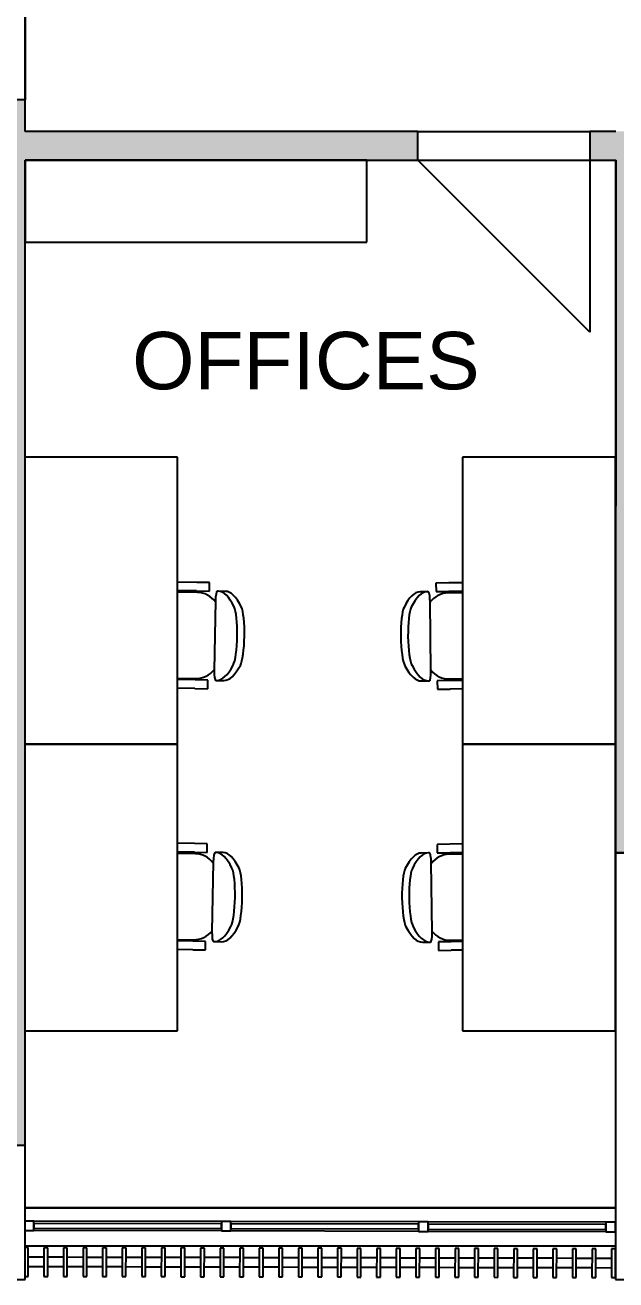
# Model space of a CAD drawing. Header units: inches. Extents: x 318758 to 339823, y 367287 to 384892.
# Drawn here: x 327913 to 331000, y 367290 to 373852 of the extents above; entities that cross this region are included whole.
import ezdxf

# ---------------------------------------------------------------- set-up
doc = ezdxf.new("R2010")
doc.units = ezdxf.units.IN
doc.header["$MEASUREMENT"] = 0
doc.layers.add('A-AREA-BNDY-OFFICES', color=3, linetype='Continuous', lineweight=25)
doc.layers.add('A-AREA-IDEN', color=1, linetype='Continuous', lineweight=25)
doc.layers.add('freecads.com', color=7, linetype='Continuous')
doc.styles.add('textstyle3', font='Arial.ttf')

msp = doc.modelspace()

# ---------------------------------------------------------------- hatches: boundary and pattern name
at = {"layer": 'freecads.com', "transparency": 33554687}
h = msp.add_hatch(color=256, dxfattribs=at)
h.paths.add_polyline_path([(327912.6, 367992.1), (327912.6, 373460.3), (327762.6, 373460.3), (327762.6, 367992.1)], flags=0)
h.paths.add_polyline_path([(327762.6, 374460.3), (327912.6, 374460.3), (327912.6, 375791.6), (327762.6, 375791.6)], flags=0)
h = msp.add_hatch(color=256, dxfattribs=at)
h.paths.add_polyline_path([(330999.9, 373146.2), (330999.9, 373296.2), (330864.1, 373296.2), (330864.1, 373146.2)], flags=0)
h.paths.add_polyline_path([(329697.6, 373146.2), (329964.1, 373146.2), (329964.1, 373296.2), (327912.6, 373296.2), (327912.6, 373146.2), (327944.6, 373146.2)], flags=0)
msp.add_hatch(color=256, dxfattribs=at).paths.add_polyline_path([(331178.8, 369522.9), (331180, 373296.2), (331000, 373296.2), (330998.8, 369522.9), (331023.6, 369522.9)], flags=0)

# ---------------------------------------------------------------- linework, layer by layer
at = {"layer": 'A-AREA-BNDY-OFFICES', "flags": 128}
msp.add_lwpolyline([(327912.6, 373146.2), (330998.2, 373146.2), (330998.2, 367666.1), (327912.6, 367666.1)], close=True, dxfattribs=at)
at = {"layer": 'freecads.com'}
for p, q in [((327912.6, 373460.3), (327912.6, 374460.3)), ((327912.6, 374460.3), (327912.6, 373460.3)), ((327912.6, 373460.3), (327762.6, 373460.3)), ((327912.6, 373296.2), (327912.6, 373460.3)), ((329964.1, 373296.2), (327912.6, 373296.2)), ((329964.1, 373146.2), (329964.1, 373296.2)), ((329964.1, 373296.2), (330864.1, 373296.2)), ((330999.9, 373296.2), (330864.1, 373296.2)), ((330864.1, 373296.2), (330864.1, 373146.2)), ((329697.6, 373146.2), (327912.6, 373146.2)), ((327912.6, 373146.2), (327912.6, 372716.2)), ((329697.6, 373146.2), (329964.1, 373146.2)), ((329697.6, 372716.2), (329697.6, 373146.2)), ((330999.9, 373144.2), (329697.6, 373144.2)), ((330864.1, 372246.2), (329964.1, 373146.2)), ((330864.1, 372246.2), (329964.1, 373146.2)), ((330864.1, 373146.2), (330999.9, 373146.2)), ((330864.1, 373146.2), (330864.1, 372246.2)), ((330999.9, 373146.2), (330998.8, 369522.9)), ((327912.6, 367992.1), (327912.6, 372716.2)), ((327912.6, 372716.2), (329697.6, 372716.2)), ((328708.4, 371592.2), (327912.6, 371592.3)), ((328708.4, 370092.2), (328708.4, 371592.2)), ((330998.3, 371591.8), (330198.3, 371591.9)), ((330198.3, 371591.9), (330198.3, 370091.9)), ((330998.3, 370091.8), (330998.3, 371591.8)), ((328809.8, 370937.7), (328708.4, 370939.5)), ((328809, 370893.3), (328708.4, 370895)), ((328812.3, 370885.2), (328708.4, 370887)), ((328809, 370893.3), (328875.7, 370892.1)), ((328876.5, 370936.5), (328809.8, 370937.7)), ((328875.7, 370892.1), (328876.5, 370936.5)), ((328921.7, 370891.3), (328916.8, 370891.4)), ((328959.2, 370890.6), (328921.7, 370891.3)), ((330014.4, 370889), (329976.8, 370888.5)), ((330019.3, 370889.1), (330014.4, 370889)), ((330126.5, 370934.9), (330059.8, 370934.1)), ((330059.8, 370934.1), (330060.4, 370889.6)), ((330060.4, 370889.6), (330127.1, 370890.5)), ((330198.3, 370935.9), (330126.5, 370934.9)), ((330198.3, 370891.4), (330127.1, 370890.5)), ((328907.1, 370840.7), (328900.7, 370476.3)), ((330033.6, 370473.9), (330028.8, 370838.4)), ((330198.3, 370883.4), (330123.8, 370882.4)), ((328708.4, 370436.9), (328804.4, 370435.2)), ((328800.9, 370427.2), (328708.4, 370428.9)), ((328867.6, 370426.1), (328800.9, 370427.2)), ((330129.7, 370432.4), (330198.3, 370433.3)), ((328800.1, 370382.8), (328708.4, 370384.4)), ((328800.1, 370382.8), (328866.8, 370381.6)), ((328866.8, 370381.6), (328867.6, 370426.1)), ((328908.6, 370425.4), (328913.6, 370425.3)), ((328913.6, 370425.3), (328951.1, 370424.6)), ((329983, 370422.4), (330020.5, 370422.9)), ((330020.5, 370422.9), (330025.5, 370423)), ((330133.2, 370424.4), (330066.6, 370423.5)), ((330066.6, 370423.5), (330067.2, 370379.1)), ((330067.2, 370379.1), (330133.8, 370380)), ((330198.3, 370425.3), (330133.2, 370424.4)), ((330198.3, 370380.8), (330133.8, 370380)), ((328708.4, 370092.2), (327912.6, 370092.3)), ((327912.6, 370092.3), (328708.4, 370092.2)), ((328708.3, 368592.2), (328708.4, 370092.2)), ((330198.2, 370091.9), (330198.1, 368591.9)), ((330998.2, 370091.8), (330198.2, 370091.9)), ((330198.3, 370091.9), (330998.3, 370091.8)), ((330998.1, 368591.8), (330998.2, 370091.8)), ((328798.1, 369571.4), (328708.4, 369573)), ((328797.3, 369527), (328708.4, 369528.5)), ((328800.5, 369518.9), (328708.4, 369520.5)), ((328797.3, 369527), (328863.9, 369525.8)), ((328864.7, 369570.2), (328798.1, 369571.4)), ((328863.9, 369525.8), (328864.7, 369570.2)), ((328910, 369525), (328905, 369525.1)), ((328947.5, 369524.3), (328910, 369525)), ((330020.3, 369522.7), (329982.8, 369522.2)), ((330025.3, 369522.7), (330020.3, 369522.7)), ((330132.5, 369568.6), (330065.8, 369567.7)), ((330065.8, 369567.7), (330066.4, 369523.3)), ((330066.4, 369523.3), (330133.1, 369524.1)), ((330198.2, 369517), (330129.8, 369516.1)), ((330198.2, 369569.5), (330132.5, 369568.6)), ((330198.2, 369525), (330133.1, 369524.1)), ((330998.8, 369522.9), (330998.1, 367491.4)), ((330998.8, 369522.9), (331178.8, 369522.9)), ((331198.8, 369522.9), (330998.8, 369522.9)), ((328895.3, 369474.4), (328889, 369110)), ((330039.6, 369107.6), (330034.8, 369472)), ((328708.4, 369070.4), (328792.7, 369068.9)), ((328789.2, 369060.9), (328708.4, 369062.3)), ((328855.8, 369059.8), (328789.2, 369060.9)), ((328855, 369015.3), (328855.8, 369059.8)), ((328896.9, 369059), (328901.9, 369059)), ((328901.9, 369059), (328939.4, 369058.3)), ((329989, 369056.1), (330026.5, 369056.6)), ((330026.5, 369056.6), (330031.5, 369056.7)), ((330139.2, 369058.1), (330072.6, 369057.2)), ((330072.6, 369057.2), (330073.1, 369012.8)), ((330135.7, 369066.1), (330198.1, 369066.9)), ((330198.1, 369058.9), (330139.2, 369058.1)), ((328788.4, 369016.5), (328708.4, 369017.9)), ((328788.4, 369016.5), (328855, 369015.3)), ((330073.1, 369012.8), (330139.8, 369013.6)), ((330198.1, 369014.4), (330139.8, 369013.6)), ((327912.6, 368592.3), (328708.3, 368592.2)), ((330198.1, 368591.9), (330998.1, 368591.8)), ((327912.6, 367992.1), (327212.6, 367992.1)), ((327912.6, 367292.1), (327912.6, 367992.1)), ((327912.6, 367667.1), (330998.2, 367666.1)), ((327958.5, 367597.8), (327912.6, 367597.9)), ((327912.6, 367547.9), (327958.4, 367547.8)), ((327958.4, 367547.8), (327958.5, 367597.8)), ((327958.5, 367585.3), (327958.4, 367560.3)), ((327958.4, 367560.3), (328938.3, 367558.3)), ((328938.3, 367545.8), (327958.4, 367547.8)), ((328938.4, 367595.8), (327958.5, 367597.8)), ((328938.4, 367583.3), (327958.5, 367585.3)), ((328938.4, 367595.8), (328938.3, 367545.8)), ((328938.3, 367558.3), (328938.4, 367583.3)), ((328938.3, 367545.8), (328988.3, 367545.7)), ((328988.4, 367595.7), (328938.4, 367595.8)), ((328988.3, 367545.7), (328988.4, 367595.7)), ((328988.4, 367583.2), (328988.3, 367558.2)), ((328988.3, 367558.2), (329968.2, 367556.1)), ((329968.2, 367543.6), (328988.3, 367545.7)), ((329968.3, 367593.6), (328988.4, 367595.7)), ((329968.3, 367581.1), (328988.4, 367583.2)), ((329968.3, 367593.6), (329968.2, 367543.6)), ((329968.2, 367556.1), (329968.3, 367581.1)), ((329968.2, 367543.6), (330018.2, 367543.5)), ((330018.3, 367593.5), (329968.3, 367593.6)), ((330018.2, 367543.5), (330018.3, 367593.5)), ((330018.3, 367581), (330018.2, 367556)), ((330018.2, 367556), (330948.1, 367554.1)), ((330948.1, 367541.6), (330018.2, 367543.5)), ((330948.2, 367591.6), (330018.3, 367593.5)), ((330948.2, 367579.1), (330018.3, 367581)), ((330948.2, 367591.6), (330948.1, 367541.6)), ((330948.1, 367554.1), (330948.2, 367579.1)), ((330948.1, 367541.6), (330998.1, 367541.4)), ((330998.2, 367591.4), (330948.2, 367591.6)), ((330998.1, 367541.4), (330998.2, 367591.4)), ((330998.1, 367491.4), (330998.1, 367291.4)), ((330998.1, 367466.1), (327912.6, 367467.1)), ((327928.6, 367458.5), (327912.6, 367458.5)), ((327928.3, 367308.5), (327928.6, 367458.5)), ((328010.8, 367408.3), (327928.5, 367408.5)), ((328010.9, 367458.3), (328010.6, 367308.3)), ((328030.9, 367458.3), (328010.9, 367458.3)), ((328030.6, 367308.3), (328030.9, 367458.3)), ((328113.1, 367408.1), (328030.8, 367408.3)), ((328113.2, 367458.1), (328112.9, 367308.1)), ((328133.2, 367458.1), (328113.2, 367458.1)), ((328132.9, 367308.1), (328133.2, 367458.1)), ((328215.4, 367407.9), (328133.1, 367408.1)), ((328215.5, 367457.9), (328215.2, 367307.9)), ((328235.5, 367457.9), (328215.5, 367457.9)), ((328235.2, 367307.9), (328235.5, 367457.9)), ((328317.7, 367407.7), (328235.4, 367407.9)), ((328317.8, 367457.7), (328317.5, 367307.7)), ((328337.8, 367457.6), (328317.8, 367457.7)), ((328337.5, 367307.7), (328337.8, 367457.6)), ((328420.1, 367457.5), (328419.8, 367307.5)), ((328440.1, 367457.4), (328420.1, 367457.5)), ((328439.8, 367307.4), (328440.1, 367457.4)), ((328522.4, 367457.3), (328522.1, 367307.3)), ((328542.4, 367457.2), (328522.4, 367457.3)), ((328542.1, 367307.2), (328542.4, 367457.2)), ((328624.7, 367457), (328624.4, 367307)), ((328644.7, 367457), (328624.7, 367457)), ((328644.4, 367307), (328644.7, 367457)), ((328727, 367456.8), (328726.7, 367306.8)), ((328747, 367456.8), (328727, 367456.8)), ((328746.7, 367306.8), (328747, 367456.8)), ((328829.3, 367456.6), (328829, 367306.6)), ((328849.3, 367456.6), (328829.3, 367456.6)), ((328849, 367306.6), (328849.3, 367456.6)), ((328931.6, 367456.4), (328931.3, 367306.4)), ((328951.6, 367456.4), (328931.6, 367456.4)), ((328951.3, 367306.4), (328951.6, 367456.4)), ((329033.9, 367456.2), (329033.6, 367306.2)), ((329053.9, 367456.1), (329033.9, 367456.2)), ((329053.6, 367306.1), (329053.9, 367456.1)), ((329136.2, 367456), (329135.9, 367306)), ((329156.2, 367455.9), (329136.2, 367456)), ((329155.9, 367305.9), (329156.2, 367455.9)), ((329238.5, 367455.8), (329238.2, 367305.8)), ((329258.5, 367455.7), (329238.5, 367455.8)), ((329258.2, 367305.7), (329258.5, 367455.7)), ((329340.8, 367455.5), (329340.5, 367305.5)), ((329360.8, 367455.5), (329340.8, 367455.5)), ((329360.5, 367305.5), (329360.8, 367455.5)), ((329443.1, 367455.3), (329442.7, 367305.3)), ((329463.1, 367455.3), (329443.1, 367455.3)), ((329462.7, 367305.3), (329463.1, 367455.3)), ((329545.4, 367455.1), (329545, 367305.1)), ((329565.4, 367455.1), (329545.4, 367455.1)), ((329565, 367305.1), (329565.4, 367455.1)), ((329647.7, 367454.9), (329647.3, 367304.9)), ((329667.7, 367454.8), (329647.7, 367454.9)), ((329667.3, 367304.8), (329667.7, 367454.8)), ((329750, 367454.7), (329749.6, 367304.7)), ((329770, 367454.6), (329750, 367454.7)), ((329769.6, 367304.6), (329770, 367454.6)), ((329852.3, 367454.5), (329851.9, 367304.5)), ((329872.3, 367454.4), (329852.3, 367454.5)), ((329871.9, 367304.4), (329872.3, 367454.4)), ((329954.6, 367454.2), (329954.2, 367304.2)), ((329974.6, 367454.2), (329954.6, 367454.2)), ((329974.2, 367304.2), (329974.6, 367454.2)), ((330056.9, 367454), (330056.5, 367304)), ((330076.9, 367454), (330056.9, 367454)), ((330076.5, 367304), (330076.9, 367454)), ((330159.2, 367453.8), (330158.8, 367303.8)), ((330179.2, 367453.8), (330159.2, 367453.8)), ((330178.8, 367303.8), (330179.2, 367453.8)), ((330261.4, 367453.6), (330261.1, 367303.6)), ((330281.4, 367453.6), (330261.4, 367453.6)), ((330281.1, 367303.6), (330281.4, 367453.6)), ((330363.7, 367453.4), (330363.4, 367303.4)), ((330383.7, 367453.3), (330363.7, 367453.4)), ((330383.4, 367303.3), (330383.7, 367453.3)), ((330466, 367453.2), (330465.7, 367303.2)), ((330486, 367453.1), (330466, 367453.2)), ((330485.7, 367303.1), (330486, 367453.1)), ((330568.3, 367453), (330568, 367303)), ((330588.3, 367452.9), (330568.3, 367453)), ((330588, 367302.9), (330588.3, 367452.9)), ((330670.6, 367452.7), (330670.3, 367302.7)), ((330690.6, 367452.7), (330670.6, 367452.7)), ((330690.3, 367302.7), (330690.6, 367452.7)), ((330772.9, 367452.5), (330772.6, 367302.5)), ((330792.9, 367452.5), (330772.9, 367452.5)), ((330792.6, 367302.5), (330792.9, 367452.5)), ((330875.2, 367452.3), (330874.9, 367302.3)), ((330895.2, 367452.3), (330875.2, 367452.3)), ((330894.9, 367302.3), (330895.2, 367452.3)), ((330977.5, 367452.1), (330977.2, 367302.1)), ((330997.5, 367452), (330977.5, 367452.1)), ((330997.2, 367302), (330997.5, 367452)), ((328010.7, 367358.3), (327928.4, 367358.5)), ((328113, 367358.1), (328030.7, 367358.3)), ((328215.3, 367357.9), (328133, 367358.1)), ((328317.6, 367357.7), (328235.3, 367357.9)), ((328419.9, 367357.5), (328337.6, 367357.7)), ((328420, 367407.5), (328337.7, 367407.6)), ((328522.2, 367357.3), (328439.9, 367357.4)), ((328522.3, 367407.3), (328440, 367407.4)), ((328624.5, 367357), (328542.2, 367357.2)), ((328624.6, 367407), (328542.3, 367407.2)), ((328726.8, 367356.8), (328644.5, 367357)), ((328726.9, 367406.8), (328644.6, 367407)), ((328829.1, 367356.6), (328746.8, 367356.8)), ((328829.2, 367406.6), (328746.9, 367406.8)), ((328931.4, 367356.4), (328849.1, 367356.6)), ((328931.5, 367406.4), (328849.2, 367406.6)), ((329033.7, 367356.2), (328951.4, 367356.4)), ((329033.8, 367406.2), (328951.5, 367406.4)), ((329136, 367356), (329053.7, 367356.1)), ((329136.1, 367406), (329053.8, 367406.1)), ((329238.3, 367355.8), (329156, 367355.9)), ((329238.4, 367405.8), (329156.1, 367405.9)), ((329340.6, 367355.5), (329258.3, 367355.7)), ((329340.7, 367405.5), (329258.4, 367405.7)), ((329442.9, 367355.3), (329360.6, 367355.5)), ((329443, 367405.3), (329360.7, 367405.5)), ((329545.2, 367355.1), (329462.9, 367355.3)), ((329545.3, 367405.1), (329463, 367405.3)), ((329647.5, 367354.9), (329565.2, 367355.1)), ((329647.6, 367404.9), (329565.3, 367405.1)), ((329749.7, 367354.7), (329667.4, 367354.8)), ((329749.9, 367404.7), (329667.6, 367404.8)), ((329852, 367354.5), (329769.7, 367354.6)), ((329852.2, 367404.5), (329769.9, 367404.6)), ((329954.3, 367354.2), (329872, 367354.4)), ((329954.4, 367404.2), (329872.2, 367404.4)), ((330056.6, 367354), (329974.3, 367354.2)), ((330056.7, 367404), (329974.4, 367404.2)), ((330158.9, 367353.8), (330076.6, 367354)), ((330159, 367403.8), (330076.7, 367404)), ((330261.2, 367353.6), (330178.9, 367353.8)), ((330261.3, 367403.6), (330179, 367403.8)), ((330363.5, 367353.4), (330281.2, 367353.6)), ((330363.6, 367403.4), (330281.3, 367403.6)), ((330465.8, 367353.2), (330383.5, 367353.3)), ((330465.9, 367403.2), (330383.6, 367403.3)), ((330568.1, 367353), (330485.8, 367353.1)), ((330568.2, 367403), (330485.9, 367403.1)), ((330670.4, 367352.7), (330588.1, 367352.9)), ((330670.5, 367402.7), (330588.2, 367402.9)), ((330772.7, 367352.5), (330690.4, 367352.7)), ((330772.8, 367402.5), (330690.5, 367402.7)), ((330875, 367352.3), (330792.7, 367352.5)), ((330875.1, 367402.3), (330792.8, 367402.5)), ((330977.3, 367352.1), (330895, 367352.3)), ((330977.4, 367402.1), (330895.1, 367402.3)), ((327212.6, 367292.1), (327912.6, 367292.1)), ((327912.6, 367308.5), (327928.3, 367308.5)), ((328010.6, 367308.3), (328030.6, 367308.3)), ((328112.9, 367308.1), (328132.9, 367308.1)), ((328215.2, 367307.9), (328235.2, 367307.9)), ((328317.5, 367307.7), (328337.5, 367307.7)), ((328419.8, 367307.5), (328439.8, 367307.4)), ((328522.1, 367307.3), (328542.1, 367307.2)), ((328624.4, 367307), (328644.4, 367307)), ((328726.7, 367306.8), (328746.7, 367306.8)), ((328829, 367306.6), (328849, 367306.6)), ((328931.3, 367306.4), (328951.3, 367306.4)), ((329033.6, 367306.2), (329053.6, 367306.1)), ((329135.9, 367306), (329155.9, 367305.9)), ((329238.2, 367305.8), (329258.2, 367305.7)), ((329340.5, 367305.5), (329360.5, 367305.5)), ((329442.7, 367305.3), (329462.7, 367305.3)), ((329545, 367305.1), (329565, 367305.1)), ((329647.3, 367304.9), (329667.3, 367304.8)), ((329749.6, 367304.7), (329769.6, 367304.6)), ((329851.9, 367304.5), (329871.9, 367304.4)), ((329954.2, 367304.2), (329974.2, 367304.2)), ((330056.5, 367304), (330076.5, 367304)), ((330158.8, 367303.8), (330178.8, 367303.8)), ((330261.1, 367303.6), (330281.1, 367303.6)), ((330363.4, 367303.4), (330383.4, 367303.3)), ((330465.7, 367303.2), (330485.7, 367303.1)), ((330568, 367303), (330588, 367302.9)), ((330670.3, 367302.7), (330690.3, 367302.7)), ((330772.6, 367302.5), (330792.6, 367302.5)), ((330874.9, 367302.3), (330894.9, 367302.3)), ((330977.2, 367302.1), (330997.2, 367302)), ((330998.1, 367291.4), (335712.7, 367289.9))]:
    msp.add_line(p, q, dxfattribs=at)
for centre, start, end in [((328810.2, 370765.2), 35.59812, 89), ((330125.4, 370762.4), 90.75862, 144.1605), ((328806.5, 370555.2), 269, 322.40188), ((330128.1, 370552.4), 217.35674, 270.75862), ((328798.4, 369398.9), 35.59812, 89), ((330131.3, 369396.1), 90.75862, 144.1605), ((328794.8, 369188.9), 269, 322.40188), ((330134.1, 369186.1), 217.35674, 270.75862)]:
    msp.add_arc(centre, 120, start, end, dxfattribs=at)
for centre, major_axis, start_param, end_param in [((328915.9, 370840.6), (0.9, 50.8), 0, 1.570796), ((328895.1, 369367.5), (26.6, 1523.8), 5.956513, 6.283185), ((328932.6, 369366.9), (-26.6, -1523.8), 2.81492, 3.141593), ((329997, 369364.6), (-20.2, 1523.9), 0, 0.326672), ((330034.5, 369365.1), (-20.2, 1523.9), 0, 0.326672), ((330020, 370838.3), (0.7, -50.8), 1.570796, 3.141593), ((328993.6, 370657), (2.8, 160.9), 3.468265, 5.956513), ((329031.1, 370656.3), (2.8, 160.9), 3.468265, 5.956513), ((329904, 370654.5), (-2.1, 161), 0.326672, 2.81492), ((329941.5, 370655), (-2.1, 161), 0.326672, 2.81492), ((328940.2, 371949), (26.6, 1523.8), 3.141593, 3.468265), ((328977.7, 371948.4), (26.6, 1523.8), 3.141593, 3.468265), ((329962.8, 371946.3), (20.2, -1523.9), 5.956513, 6.283185), ((330000.3, 371946.8), (-20.2, 1523.9), 2.81492, 3.141593), ((328909.5, 370476.1), (-0.9, -50.8), 4.712389, 6.283185), ((330024.8, 370473.8), (-0.7, 50.8), 3.141593, 4.712389), ((328904.1, 369474.3), (0.9, 50.8), 0, 1.570796), ((328883.4, 368001.2), (26.6, 1523.8), 5.956513, 6.283185), ((328920.9, 368000.6), (-26.6, -1523.8), 2.81492, 3.141593), ((330003, 367998.3), (-20.2, 1523.9), 0, 0.326672), ((330040.5, 367998.8), (-20.2, 1523.9), 0, 0.326672), ((330026, 369471.9), (0.7, -50.8), 1.570796, 3.141593), ((328981.9, 369290.7), (2.8, 160.9), 3.468265, 5.956513), ((329019.4, 369290), (2.8, 160.9), 3.468265, 5.956513), ((329910, 369288.1), (-2.1, 161), 0.326672, 2.81492), ((329947.5, 369288.6), (-2.1, 161), 0.326672, 2.81492), ((328928.4, 370582.7), (26.6, 1523.8), 3.141593, 3.468265), ((328966, 370582.1), (26.6, 1523.8), 3.141593, 3.468265), ((329968.8, 370580), (20.2, -1523.9), 5.956513, 6.283185), ((330006.3, 370580.5), (-20.2, 1523.9), 2.81492, 3.141593), ((328897.8, 369109.8), (-0.9, -50.8), 4.712389, 6.283185), ((330030.8, 369107.5), (-0.7, 50.8), 3.141593, 4.712389)]:
    msp.add_ellipse(centre, major_axis=major_axis, ratio=0.173648, start_param=start_param, end_param=end_param, dxfattribs=at)

# ---------------------------------------------------------------- texts
at = {"layer": 'A-AREA-IDEN', "insert": (328472, 372247.4), "char_height": 300, "attachment_point": 1, "style": 'textstyle3'}
msp.add_mtext('OFFICES', dxfattribs=at)

doc.saveas('drawing.dxf')
